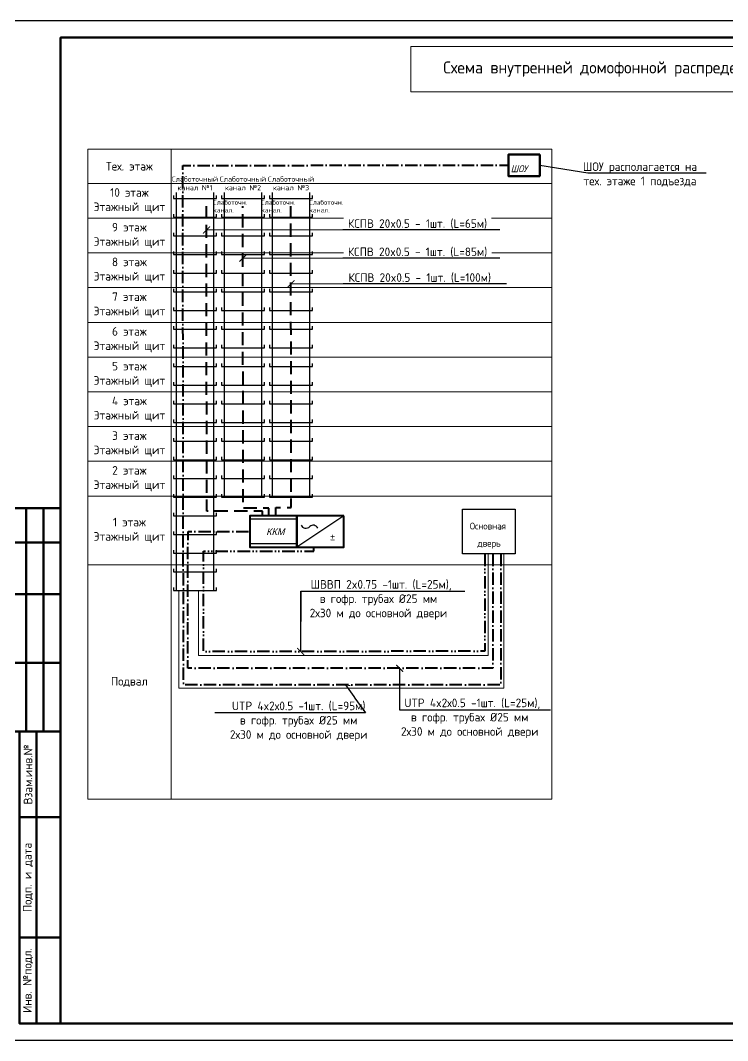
# Model space of a CAD drawing. Header units: millimetres. Extents: x -1818 to 2939, y -1518 to -220.
# Drawn here: x 1477.6 to 1683.4, y -516.9 to -219.9 of the extents above; entities that cross this region are included whole.
import ezdxf
from ezdxf import colors
from ezdxf.entities.mleader import LeaderData, LeaderLine
from ezdxf.math import Vec2, Vec3

# ---------------------------------------------------------------- set-up
doc = ezdxf.new("R2010")
doc.units = ezdxf.units.MM
for name, pattern in [('ACAD_ISO10W100', [18, 12, -3, 0, -3]), ('ACAD_ISO12W100', [21, 12, -3, 0, -3, 0, -3]), ('штриховая', [19.05, 12.7, -6.35])]:
    doc.linetypes.add(name, pattern=pattern)
for name, color, linetype, lineweight in [('(034) Оформление_0', 7, 'Continuous', 9), ('Домофония схемы', 7, 'Continuous', 40), ('Оборудование проектир.', 7, 'Continuous', 50)]:
    doc.layers.add(name, color=color, linetype=linetype, lineweight=lineweight)
for name, color, linetype in [('ВДРС', 7, 'Continuous'), ('Выноски и подписи', 7, 'Continuous'), ('Дополнительные схемы', 7, 'Continuous'), ('Планы', 7, 'Continuous')]:
    doc.layers.add(name, color=color, linetype=linetype)
doc.layers.add('ВЭ', color=7, linetype='Continuous', plot=False)
doc.styles.get("Standard").update_dxf_attribs({"font": 'GOST Common.ttf'})
doc.styles.add('ГОСТ', font='eckd_38.shx', dxfattribs={"oblique": 15, "height": 2.5})
doc.linetypes.add('Гофра Металлорукав ПНД-труба', pattern='A,0.25,-0.1,[133,ltypeshp.shx,S=0.1,R=0,X=-0.1,Y=0],-0.1,1', length=1.45)

# ---------------------------------------------------------------- blocks, each defined once
blk = doc.blocks.new('*T266')
at = {"layer": 'Defpoints', "color": 8, "linetype": 'ByBlock', "lineweight": 0, "transparency": 16777216}
for p, q in [((0, 0), (135.1, 0)), ((0, 0), (0, -189.26)), ((24.26, 0), (24.26, -189.26)), ((135.1, 0), (135.1, -189.26)), ((0, -10), (135.1, -10)), ((0, -20.11), (135.1, -20.11)), ((0, -30.23), (135.1, -30.23)), ((0, -40.34), (135.1, -40.34)), ((0, -50.45), (135.1, -50.45)), ((0, -60.57), (135.1, -60.57)), ((0, -70.68), (135.1, -70.68)), ((0, -80.79), (135.1, -80.79)), ((0, -90.9), (135.1, -90.9)), ((0, -101.02), (135.1, -101.02)), ((0, -121.02), (135.1, -121.02)), ((0, -189.26), (135.1, -189.26))]:
    blk.add_line(p, q, dxfattribs=at)
at = {"layer": 'Дополнительные схемы', "color": 0, "transparency": 16777216, "char_height": 2.5, "width": 24.2616, "attachment_point": 5}
for s, insert in [('Тех. этаж', (12.13, -5)), ('10 этаж Этажный щит', (12.13, -15.06)), ('9 этаж Этажный щит', (12.13, -25.17)), ('8 этаж Этажный щит', (12.13, -35.28)), ('7 этаж Этажный щит', (12.13, -45.4)), ('6 этаж Этажный щит', (12.13, -55.51)), ('5 этаж Этажный щит', (12.13, -65.62)), ('4 этаж Этажный щит', (12.13, -75.74)), ('3 этаж Этажный щит', (12.13, -85.85)), ('2 этаж Этажный щит', (12.13, -95.96)), ('1 этаж Этажный щит', (12.13, -111.02)), ('Подвал', (12.13, -155.14))]:
    blk.add_mtext(s, dxfattribs=dict(at, insert=insert))
blk = doc.blocks.new('*T235')
at = {"layer": '(034) Оформление_0', "color": 0, "lineweight": 50, "transparency": 16777216}
for p, q in [((0, 0), (0, 65)), ((0, 65), (20, 65)), ((5, 0), (5, 65)), ((10, 0), (10, 65)), ((15, 0), (15, 65)), ((20, 0), (20, 65)), ((5, 55), (20, 55)), ((5, 40), (20, 40)), ((5, 20), (20, 20)), ((0, 0), (20, 0))]:
    blk.add_line(p, q, dxfattribs=at)
at = {"layer": '(034) Оформление_0', "color": 0, "transparency": 16777216, "insert": (2.5, 2), "char_height": 2.5, "width": 61, "attachment_point": 4, "rotation": 90}
blk.add_mtext('Согласованно', dxfattribs=at)
blk = doc.blocks.new('*U234')
at = {"layer": '(034) Оформление_0', "lineweight": 60}
for p, q in [((13, 5), (13, 90)), ((20, 65), (8, 65)), ((20, 30), (8, 30))]:
    blk.add_line(p, q, dxfattribs=at)
at = {"layer": '(034) Оформление_0'}
blk.add_lwpolyline([(420, 297), (0, 297), (0, 0), (420, 0)], close=True, dxfattribs=at)
at = {"layer": '(034) Оформление_0', "lineweight": 60}
for points in [[(415, 5), (415, 292), (20, 292), (20, 5)], [(20, 90), (8, 90), (8, 5), (20, 5)]]:
    blk.add_lwpolyline(points, close=True, dxfattribs=at)
blk.add_blockref('*T235', (0, 90))
at = {"layer": '(034) Оформление_0', "char_height": 2.5, "attachment_point": 5, "rotation": 90}
for s, insert in [('Взам.инв.№', (10.5, 77.5)), ('Подп. и дата', (10.5, 47.5)), ('Инв. №подл.', (10.5, 17.5))]:
    blk.add_mtext(s, dxfattribs=dict(at, insert=insert))
blk = doc.blocks.new('*T251')
at = {"layer": 'Defpoints', "color": 8, "linetype": 'ByBlock', "lineweight": 0, "transparency": 16777216}
for p, q in [((0, 0), (169.77, 0)), ((0, 0), (0, -13.18)), ((169.77, 0), (169.77, -13.18)), ((0, -13.18), (169.77, -13.18))]:
    blk.add_line(p, q, dxfattribs=at)
at = {"color": 0, "transparency": 16777216, "insert": (84.89, -6.59), "char_height": 3.5, "width": 169.7742, "attachment_point": 5}
blk.add_mtext('{\\fGOST Common|b0|i0|c0;Схема внутренней домофонной распределительной сети 1-го подъезда', dxfattribs=at)
blk = doc.blocks.new('Домофония_ККМ')
at = {"layer": 'Домофония схемы', "linetype": 'Continuous', "ltscale": 5}
blk.add_lwpolyline([(13.67, 9.11), (0, 9.11), (0, 0), (13.67, 0)], close=True, dxfattribs=at)
at = {"layer": 'Дополнительные схемы', "linetype": 'Continuous', "ltscale": 5}
for p, q in [((13.67, 8.12), (0, 8.12)), ((13.67, 0.99), (0, 0.99))]:
    blk.add_line(p, q, dxfattribs=at)
at = {"layer": 'Выноски и подписи', "linetype": 'Continuous', "ltscale": 5, "insert": (4.72, 5.48), "char_height": 2, "attachment_point": 1, "style": 'ГОСТ'}
blk.add_mtext('ККМ', dxfattribs=at)
at = {"layer": 'Выноски и подписи', "oblique": 15, "flags": 3}
for tag, p in [('ID', (21.76, 4.5)), ('БАЗОВАЯ_РАСЦЕНКА', (21.37, 0.73)), ('ЕД.ИЗМ', (21.2, -2.79)), ('КОЛИЧЕСТВО', (21.37, -6.44))]:
    blk.add_attdef(tag, p, '', height=2.5, dxfattribs=at)
blk = doc.blocks.new('*U207')
at = {"layer": 'Домофония схемы', "linetype": 'Continuous', "ltscale": 5}
blk.add_lwpolyline([(13.67, 9.11), (0, 9.11), (0, 0), (13.67, 0)], close=True, dxfattribs=at)
at = {"layer": 'Дополнительные схемы', "linetype": 'Continuous', "ltscale": 5}
blk.add_line((13.67, 9.11), (0, 0), dxfattribs=at)
for centre, radius, start, end in [((2.6, 6.99), 1.5, 201.9645, 318.3794), ((4.71, 4.88), 1.49, 25.7546, 131.4487)]:
    blk.add_arc(centre, radius, start, end, dxfattribs=at)
at = {"oblique": 15, "flags": 3}
for tag, p in [('ID', (19.66, 6.96)), ('БАЗОВАЯ_РАСЦЕНКА', (19.32, 3.48)), ('ЕД.ИЗМ', (19.11, 0.09)), ('КОЛИЧЕСТВО', (18.94, -3.35))]:
    blk.add_attdef(tag, p, '', height=2.5, dxfattribs=at)
at = {"layer": 'Выноски и подписи', "linetype": 'Continuous', "ltscale": 5, "insert": (9.59, 4.06), "char_height": 2.5, "width": 3.02, "attachment_point": 1}
blk.add_mtext('%%P', dxfattribs=at)
blk = doc.blocks.new('*U214')
at = {"layer": 'ВДРС', "linetype": 'Continuous'}
for points in [[(-10.78, -97.48), (-10.78, 0)], [(1, 0), (1, -97.48)], [(-11.78, -0.92), (-11.78, -1.92), (2, -1.92), (2, -0.92)], [(-11.78, -6.89), (-11.78, -7.89), (2, -7.89), (2, -6.89)], [(-11.78, -12.86), (-11.78, -13.86), (2, -13.86), (2, -12.86)], [(-11.78, -18.84), (-11.78, -19.84), (2, -19.84), (2, -18.84)], [(-11.78, -24.81), (-11.78, -25.81), (2, -25.81), (2, -24.81)], [(-11.78, -30.78), (-11.78, -31.78), (2, -31.78), (2, -30.78)], [(-11.78, -36.75), (-11.78, -37.75), (2, -37.75), (2, -36.75)], [(-11.78, -42.73), (-11.78, -43.73), (2, -43.73), (2, -42.73)], [(-11.78, -48.7), (-11.78, -49.7), (2, -49.7), (2, -48.7)], [(-11.78, -54.67), (-11.78, -55.67), (2, -55.67), (2, -54.67)], [(-11.78, -60.65), (-11.78, -61.65), (2, -61.65), (2, -60.65)], [(-11.78, -66.62), (-11.78, -67.62), (2, -67.62), (2, -66.62)], [(-11.78, -72.59), (-11.78, -73.59), (2, -73.59), (2, -72.59)], [(-11.78, -78.56), (-11.78, -79.56), (2, -79.56), (2, -78.56)], [(-11.78, -84.54), (-11.78, -85.54), (2, -85.54), (2, -84.54)], [(-11.78, -90.51), (-11.78, -91.51), (2, -91.51), (2, -90.51)], [(-11.78, -96.48), (-11.78, -97.48), (2, -97.48), (2, -96.48)]]:
    blk.add_lwpolyline(points, dxfattribs=at)
at = {"layer": 'Выноски и подписи', "insert": (0.96, -2.4), "char_height": 1.5, "attachment_point": 1}
blk.add_mtext_dynamic_manual_height_columns('Слаботочн.\\Pканал.', width=7.9565, gutter_width=12.5, heights=[0], dxfattribs=at)
blk = doc.blocks.new('*U215')
at = {"layer": 'Оборудование проектир.', "color": 252}
blk.add_lwpolyline([(9.13, 6.26), (0, 6.26), (0, 0), (9.13, 0)], close=True, dxfattribs=at)
at = {"oblique": 15, "flags": 8}
blk.add_attdef('НАИМЕНОВАНИЕ_ШКАФА', (0.65, 1.13), '', height=2, dxfattribs=at)
blk = doc.blocks.new('_None')
blk = doc.blocks.new('*U216')
at = {"layer": 'ВДРС', "linetype": 'Continuous'}
for points in [[(-10.78, -127.35), (-10.78, 0)], [(1, 0), (1, -127.35)], [(-11.78, -0.92), (-11.78, -1.92), (2, -1.92), (2, -0.92)], [(-11.78, -6.89), (-11.78, -7.89), (2, -7.89), (2, -6.89)], [(-11.78, -12.86), (-11.78, -13.86), (2, -13.86), (2, -12.86)], [(-11.78, -18.84), (-11.78, -19.84), (2, -19.84), (2, -18.84)], [(-11.78, -24.81), (-11.78, -25.81), (2, -25.81), (2, -24.81)], [(-11.78, -30.78), (-11.78, -31.78), (2, -31.78), (2, -30.78)], [(-11.78, -36.75), (-11.78, -37.75), (2, -37.75), (2, -36.75)], [(-11.78, -42.73), (-11.78, -43.73), (2, -43.73), (2, -42.73)], [(-11.78, -48.7), (-11.78, -49.7), (2, -49.7), (2, -48.7)], [(-11.78, -54.67), (-11.78, -55.67), (2, -55.67), (2, -54.67)], [(-11.78, -60.65), (-11.78, -61.65), (2, -61.65), (2, -60.65)], [(-11.78, -66.62), (-11.78, -67.62), (2, -67.62), (2, -66.62)], [(-11.78, -72.59), (-11.78, -73.59), (2, -73.59), (2, -72.59)], [(-11.78, -78.56), (-11.78, -79.56), (2, -79.56), (2, -78.56)], [(-11.78, -84.54), (-11.78, -85.54), (2, -85.54), (2, -84.54)], [(-11.78, -90.51), (-11.78, -91.51), (2, -91.51), (2, -90.51)], [(-11.78, -96.48), (-11.78, -97.48), (2, -97.48), (2, -96.48)], [(-11.78, -102.46), (-11.78, -103.46), (2, -103.46), (2, -102.46)], [(-11.78, -108.43), (-11.78, -109.43), (2, -109.43), (2, -108.43)], [(-11.78, -114.4), (-11.78, -115.4), (2, -115.4), (2, -114.4)], [(-11.78, -120.37), (-11.78, -121.37), (2, -121.37), (2, -120.37)], [(-11.78, -126.35), (-11.78, -127.35), (2, -127.35), (2, -126.35)]]:
    blk.add_lwpolyline(points, dxfattribs=at)
at = {"layer": 'Выноски и подписи', "insert": (0.96, -2.4), "char_height": 1.5, "attachment_point": 1}
blk.add_mtext_dynamic_manual_height_columns('Слаботочн.\\Pканал.', width=7.9565, gutter_width=12.5, heights=[0], dxfattribs=at)
blk = doc.blocks.new('*U217')
at = {"layer": 'ВДРС', "linetype": 'Continuous'}
for points in [[(-10.78, -97.48), (-10.78, 0)], [(1, 0), (1, -97.48)], [(-11.78, -0.92), (-11.78, -1.92), (2, -1.92), (2, -0.92)], [(-11.78, -6.89), (-11.78, -7.89), (2, -7.89), (2, -6.89)], [(-11.78, -12.86), (-11.78, -13.86), (2, -13.86), (2, -12.86)], [(-11.78, -18.84), (-11.78, -19.84), (2, -19.84), (2, -18.84)], [(-11.78, -24.81), (-11.78, -25.81), (2, -25.81), (2, -24.81)], [(-11.78, -30.78), (-11.78, -31.78), (2, -31.78), (2, -30.78)], [(-11.78, -36.75), (-11.78, -37.75), (2, -37.75), (2, -36.75)], [(-11.78, -42.73), (-11.78, -43.73), (2, -43.73), (2, -42.73)], [(-11.78, -48.7), (-11.78, -49.7), (2, -49.7), (2, -48.7)], [(-11.78, -54.67), (-11.78, -55.67), (2, -55.67), (2, -54.67)], [(-11.78, -60.65), (-11.78, -61.65), (2, -61.65), (2, -60.65)], [(-11.78, -66.62), (-11.78, -67.62), (2, -67.62), (2, -66.62)], [(-11.78, -72.59), (-11.78, -73.59), (2, -73.59), (2, -72.59)], [(-11.78, -78.56), (-11.78, -79.56), (2, -79.56), (2, -78.56)], [(-11.78, -84.54), (-11.78, -85.54), (2, -85.54), (2, -84.54)], [(-11.78, -90.51), (-11.78, -91.51), (2, -91.51), (2, -90.51)], [(-11.78, -96.48), (-11.78, -97.48), (2, -97.48), (2, -96.48)]]:
    blk.add_lwpolyline(points, dxfattribs=at)
at = {"layer": 'Выноски и подписи', "insert": (0.96, -2.4), "char_height": 1.5, "attachment_point": 1}
blk.add_mtext_dynamic_manual_height_columns('Слаботочн.\\Pканал.', width=7.9565, gutter_width=12.5, heights=[0], dxfattribs=at)
blk = doc.blocks.new('_ArchTick')
at = {"color": 0, "const_width": 0.15}
blk.add_lwpolyline([(-0.5, -0.5), (0.5, 0.5)], dxfattribs=at)

msp = doc.modelspace()

# ---------------------------------------------------------------- linework, layer by layer
at = {"layer": 'ВЭ'}
msp.add_lwpolyline([(1469.28, -219.91), (1889.28, -219.91), (1889.28, -516.91), (1469.28, -516.91)], close=True, dxfattribs=at)
at = {"layer": 'Домофония схемы', "color": 3, "linetype": 'ACAD_ISO10W100', "ltscale": 0.3, "flags": 128}
for points in [[(1617.42, -375.17), (1617.42, -413.34), (1525.04, -413.34), (1524.83, -262.13), (1619.42, -262.05)], [(1615.13, -375.17), (1615.13, -408.51), (1526.26, -408.51), (1526.36, -368.73), (1544.39, -368.73)]]:
    msp.add_lwpolyline(points, dxfattribs=at)
at = {"layer": 'Домофония схемы', "color": 5, "linetype": 'штриховая', "ltscale": 0.3, "flags": 128}
for points in [[(1548.02, -364.14), (1548.02, -362.82), (1531.82, -362.82), (1531.73, -274.02)], [(1549.88, -364.13), (1549.88, -361.95), (1542.4, -361.95), (1542.32, -274.02)], [(1551.91, -364.13), (1551.91, -361.72), (1556.39, -361.72), (1556.3, -274.02)]]:
    msp.add_lwpolyline(points, dxfattribs=at)
at = {"layer": 'Домофония схемы', "lineweight": 25}
msp.add_lwpolyline([(1606.21, -362.21), (1621.62, -362.21), (1621.62, -375.17), (1606.21, -375.17)], close=True, dxfattribs=at)
at = {"layer": 'Домофония схемы', "color": 6, "linetype": 'ACAD_ISO12W100', "ltscale": 0.3, "flags": 128}
msp.add_lwpolyline([(1612.74, -375.17), (1612.74, -403.54), (1530.86, -403.67), (1530.83, -374.4), (1562.94, -374.41), (1562.94, -373.24), (1562.94, -373.24)], dxfattribs=at)
at = {"layer": 'Домофония схемы', "linetype": 'Гофра Металлорукав ПНД-труба', "lineweight": 20, "ltscale": 4, "flags": 128}
for points in [[(1523.68, -385.91), (1523.68, -414.27), (1618.25, -414.27), (1618.25, -375.17)], [(1529.37, -385.91), (1529.37, -404.79), (1613.7, -404.79), (1613.7, -375.17)]]:
    msp.add_lwpolyline(points, dxfattribs=at)

# ---------------------------------------------------------------- block references
at = {"layer": '(034) Оформление_0'}
msp.add_blockref('*U234', (1469.28, -516.91), dxfattribs=at)
for name, p in [('*T251', (1591.22, -227.49)), ('*T266', (1497.15, -257.36)), ('Домофония_ККМ', (1544.39, -373.24))]:
    msp.add_blockref(name, p)
msp.add_blockref('*U215', (1619.63, -265.22)).add_auto_attribs({'НАИМЕНОВАНИЕ_ШКАФА': 'ШОУ'})
at = {"layer": 'Дополнительные схемы', "xscale": 0.9102198520583572, "yscale": 0.9102198520583572, "zscale": 0.9102198520583572}
for name, p in [('*U216', (1532.83, -270)), ('*U214', (1546.81, -270)), ('*U217', (1560.8, -270))]:
    msp.add_blockref(name, p, dxfattribs=at)
at = {"layer": 'Планы'}
msp.add_blockref('*U207', (1558.06, -373.24), dxfattribs=at)

# ---------------------------------------------------------------- texts
at = {"layer": 'Выноски и подписи', "char_height": 1.5, "attachment_point": 5}
for s, insert in [('Слаботочный\\Pканал №1', (1528.37, -267.36)), ('Слаботочный\\Pканал №2', (1542.36, -267.36)), ('Слаботочный\\Pканал №3', (1556.35, -267.36))]:
    msp.add_mtext(s, dxfattribs=dict(at, insert=insert))
at = {"layer": 'Выноски и подписи', "insert": (1606.21, -366.12), "char_height": 2, "attachment_point": 1, "line_spacing_factor": 1.5}
msp.add_mtext_dynamic_manual_height_columns('\\pi2.20048;Основная \\P\\pi4.40048;дверь', width=15.401, gutter_width=23.82, heights=[0], dxfattribs=at)

# ---------------------------------------------------------------- leaders
at = {"layer": 'Выноски и подписи'}
ml = msp.add_multileader_mtext('Standard', dxfattribs=at)
ml.set_content('ШОУ располагается на тех. этаже 1 подъезда', color=256)
ml.set_leader_properties()
ml.set_arrow_properties(name='NONE')
ml.build(insert=Vec2(0, 0))
ml.multileader.update_dxf_attribs({"text_left_attachment_type": 6, "text_right_attachment_type": 6, "dogleg_length": 0, "arrow_head_size": 0.18})
ctx = ml.context
ctx.base_point, ctx.char_height, ctx.arrow_head_size, ctx.landing_gap_size, ctx.plane_origin = Vec3(1642.75, -264.24), 2.5, 0.18, 0, Vec3(1625.72, -254.11)
ctx.left_attachment, ctx.right_attachment, ctx.text_align_type = 6, 6, 1
notes = []
notes.append((ctx, [(0, (1, 1, 0), (1642.75, -264.24), (1, 0), 0, [(0, [(1628.76, -262.09)], 0, [])])]))
ctx.mtext.insert, ctx.mtext.width, ctx.mtext.defined_height, ctx.mtext.alignment, ctx.mtext.flow_direction = Vec3(1657.93, -261.24), 34.0886, 11.09, 2, 5
for ctx, leaders in notes:
    for number, flags, end, landing, length, lines in leaders:
        leader = LeaderData()
        leader.index, (leader.has_last_leader_line, leader.has_dogleg_vector, leader.attachment_direction) = number, flags
        leader.last_leader_point, leader.dogleg_vector, leader.dogleg_length = Vec3(end), Vec3(landing), length
        for number, points, colour, breaks in lines:
            line = LeaderLine()
            line.index, line.vertices, line.color, line.breaks = number, Vec3.list(points), colors.encode_raw_color(colour), breaks
            leader.lines.append(line)
        ctx.leaders.append(leader)

# ---------------------------------------------------------------- next in the draw order: leaders
at = {"layer": 'Выноски и подписи', "linetype": 'Continuous', "ltscale": 5}
ml = msp.add_multileader_mtext('Standard', dxfattribs=at)
ml.set_content('КСПВ 20x0.5 - 1шт. (L=65м)', color=256)
ml.set_leader_properties()
ml.set_arrow_properties(name='ARCHTICK')
ml.build(insert=Vec2(0, 0))
ml.multileader.update_dxf_attribs({"text_left_attachment_type": 6, "text_right_attachment_type": 6, "dogleg_length": 2, "arrow_head_size": 2})
ctx = ml.context
ctx.base_point, ctx.char_height, ctx.arrow_head_size, ctx.landing_gap_size, ctx.plane_origin = Vec3(1573.46, -280.8), 2.5, 2, 0, Vec3(1673.05, -308.34)
ctx.left_attachment, ctx.right_attachment, ctx.text_align_type = 6, 6, 1
notes = []
notes.append((ctx, [(1, (1, 1, 0), (1571.46, -280.8), (1, 0), 2, [(0, [(1531.73, -280.91)], 0, [])])]))
ctx.mtext.insert, ctx.mtext.alignment, ctx.mtext.flow_direction = Vec3(1593.17, -277.8), 2, 5
ctx.mtext.has_bg_fill, ctx.mtext.bg_color, ctx.mtext.bg_scale_factor, ctx.mtext.bg_transparency, ctx.mtext.use_window_bg_color = 1, -1027028792, 1.5, 0, 1
ml = msp.add_multileader_mtext('Standard', dxfattribs=at)
ml.set_content(' ШВВП 2x0.75 -1шт. (L=25м),\\Pв гофр. трубах {\\fGOST Common|b0|i0|c0|p34;%%C}25 мм \\P2х30 м до основной двери', color=256)
ml.set_leader_properties()
ml.set_arrow_properties(name='ARCHTICK')
ml.build(insert=Vec2(0, 0))
ml.multileader.update_dxf_attribs({"text_left_attachment_type": 6, "text_right_attachment_type": 6, "dogleg_length": 2, "arrow_head_size": 2})
ctx = ml.context
ctx.base_point, ctx.char_height, ctx.arrow_head_size, ctx.landing_gap_size, ctx.plane_origin = Vec3(1561.15, -386.09), 2.5, 2, 0, Vec3(1640.04, -386.95)
ctx.left_attachment, ctx.right_attachment, ctx.text_align_type = 6, 6, 1
notes.append((ctx, [(1, (1, 1, 0), (1559.15, -386.09), (1, 0), 2, [(0, [(1559.15, -403.63)], 0, [])])]))
ctx.mtext.insert, ctx.mtext.alignment, ctx.mtext.flow_direction = Vec3(1581.8, -382.84), 2, 5
ctx.mtext.has_bg_fill, ctx.mtext.bg_color, ctx.mtext.bg_scale_factor, ctx.mtext.bg_transparency, ctx.mtext.use_window_bg_color = 1, -1027028792, 1.5, 0, 1
for ctx, leaders in notes:
    for number, flags, end, landing, length, lines in leaders:
        leader = LeaderData()
        leader.index, (leader.has_last_leader_line, leader.has_dogleg_vector, leader.attachment_direction) = number, flags
        leader.last_leader_point, leader.dogleg_vector, leader.dogleg_length = Vec3(end), Vec3(landing), length
        for number, points, colour, breaks in lines:
            line = LeaderLine()
            line.index, line.vertices, line.color, line.breaks = number, Vec3.list(points), colors.encode_raw_color(colour), breaks
            leader.lines.append(line)
        ctx.leaders.append(leader)

# ---------------------------------------------------------------- next in the draw order: leaders
ml = msp.add_multileader_mtext('Standard', dxfattribs=at)
ml.set_content('КСПВ 20x0.5 - 1шт. (L=85м)', color=256)
ml.set_leader_properties()
ml.set_arrow_properties(name='ARCHTICK')
ml.build(insert=Vec2(0, 0))
ml.multileader.update_dxf_attribs({"text_left_attachment_type": 6, "text_right_attachment_type": 6, "dogleg_length": 2, "arrow_head_size": 2})
ctx = ml.context
ctx.base_point, ctx.char_height, ctx.arrow_head_size, ctx.landing_gap_size, ctx.plane_origin = Vec3(1573.47, -289.03), 2.5, 2, 0, Vec3(1673.07, -316.57)
ctx.left_attachment, ctx.right_attachment, ctx.text_align_type = 6, 6, 1
notes = []
notes.append((ctx, [(1, (1, 1, 0), (1571.47, -289.03), (1, 0), 2, [(0, [(1542.33, -289.11)], 0, [])])]))
ctx.mtext.insert, ctx.mtext.alignment, ctx.mtext.flow_direction = Vec3(1593.18, -286.03), 2, 5
ctx.mtext.has_bg_fill, ctx.mtext.bg_color, ctx.mtext.bg_scale_factor, ctx.mtext.bg_transparency, ctx.mtext.use_window_bg_color = 1, -1027028792, 1.5, 0, 1
ml = msp.add_multileader_mtext('Standard', dxfattribs=at)
ml.set_content(' UTP 4x2х0.5 -1шт. (L=25м),\\Pв гофр. трубах {\\fGOST Common|b0|i0|c0|p34;%%C}25 мм \\P2х30 м до основной двери', color=256)
ml.set_leader_properties()
ml.set_arrow_properties(name='ARCHTICK')
ml.build(insert=Vec2(0, 0))
ml.multileader.update_dxf_attribs({"text_left_attachment_type": 6, "text_right_attachment_type": 6, "dogleg_length": 0, "arrow_head_size": 2})
ctx = ml.context
ctx.base_point, ctx.char_height, ctx.arrow_head_size, ctx.landing_gap_size, ctx.plane_origin = Vec3(1587.96, -420.59), 2.5, 2, 0, Vec3(1645.94, -420.06)
ctx.left_attachment, ctx.right_attachment, ctx.text_align_type = 6, 6, 1
notes.append((ctx, [(1, (1, 1, 0), (1587.96, -420.59), (1, 0), 0, [(0, [(1587.96, -408.51)], 0, [])])]))
ctx.mtext.insert, ctx.mtext.alignment, ctx.mtext.flow_direction = Vec3(1608.36, -417.34), 2, 5
ctx.mtext.has_bg_fill, ctx.mtext.bg_color, ctx.mtext.bg_scale_factor, ctx.mtext.bg_transparency, ctx.mtext.use_window_bg_color = 1, -1027028792, 1.5, 0, 1
ml = msp.add_multileader_mtext('Standard', dxfattribs=at)
ml.set_content('UTP 4x2х0.5 -1шт. (L=95м)\\Pв гофр. трубах {\\fGOST Common|b0|i0|c0|p34;%%C}25 мм \\P2х30 м до основной двери', color=256)
ml.set_leader_properties()
ml.set_arrow_properties(name='ARCHTICK')
ml.build(insert=Vec2(0, 0))
ml.multileader.update_dxf_attribs({"text_left_attachment_type": 6, "text_right_attachment_type": 6, "dogleg_length": 0, "arrow_head_size": 2})
ctx = ml.context
ctx.base_point, ctx.char_height, ctx.arrow_head_size, ctx.landing_gap_size, ctx.plane_origin = Vec3(1539.16, -421.47), 2.5, 2, 0, Vec3(1481.18, -420.93)
ctx.left_attachment, ctx.right_attachment, ctx.text_align_type = 6, 6, 1
notes.append((ctx, [(0, (1, 1, 0), (1577.98, -421.47), (-1, 0), 0, [(0, [(1572.19, -413.34)], 0, [])])]))
ctx.mtext.insert, ctx.mtext.alignment, ctx.mtext.flow_direction = Vec3(1558.57, -418.22), 2, 5
ctx.mtext.has_bg_fill, ctx.mtext.bg_color, ctx.mtext.bg_scale_factor, ctx.mtext.bg_transparency, ctx.mtext.use_window_bg_color = 1, -1027028792, 1.5, 0, 1
for ctx, leaders in notes:
    for number, flags, end, landing, length, lines in leaders:
        leader = LeaderData()
        leader.index, (leader.has_last_leader_line, leader.has_dogleg_vector, leader.attachment_direction) = number, flags
        leader.last_leader_point, leader.dogleg_vector, leader.dogleg_length = Vec3(end), Vec3(landing), length
        for number, points, colour, breaks in lines:
            line = LeaderLine()
            line.index, line.vertices, line.color, line.breaks = number, Vec3.list(points), colors.encode_raw_color(colour), breaks
            leader.lines.append(line)
        ctx.leaders.append(leader)

# ---------------------------------------------------------------- next in the draw order: leaders
ml = msp.add_multileader_mtext('Standard', dxfattribs=at)
ml.set_content('КСПВ 20x0.5 - 1шт. (L=100м)', color=256)
ml.set_leader_properties()
ml.set_arrow_properties(name='ARCHTICK')
ml.build(insert=Vec2(0, 0))
ml.multileader.update_dxf_attribs({"text_left_attachment_type": 6, "text_right_attachment_type": 6, "dogleg_length": 2, "arrow_head_size": 2})
ctx = ml.context
ctx.base_point, ctx.char_height, ctx.arrow_head_size, ctx.landing_gap_size, ctx.plane_origin = Vec3(1573.48, -296.52), 2.5, 2, 0, Vec3(1673.07, -324.06)
ctx.left_attachment, ctx.right_attachment, ctx.text_align_type = 6, 6, 1
notes = []
notes.append((ctx, [(1, (1, 1, 0), (1571.48, -296.52), (1, 0), 2, [(0, [(1556.33, -296.58)], 0, [])])]))
ctx.mtext.insert, ctx.mtext.alignment, ctx.mtext.flow_direction = Vec3(1593.81, -293.52), 2, 5
ctx.mtext.has_bg_fill, ctx.mtext.bg_color, ctx.mtext.bg_scale_factor, ctx.mtext.bg_transparency, ctx.mtext.use_window_bg_color = 1, -1027028792, 1.5, 0, 1
for ctx, leaders in notes:
    for number, flags, end, landing, length, lines in leaders:
        leader = LeaderData()
        leader.index, (leader.has_last_leader_line, leader.has_dogleg_vector, leader.attachment_direction) = number, flags
        leader.last_leader_point, leader.dogleg_vector, leader.dogleg_length = Vec3(end), Vec3(landing), length
        for number, points, colour, breaks in lines:
            line = LeaderLine()
            line.index, line.vertices, line.color, line.breaks = number, Vec3.list(points), colors.encode_raw_color(colour), breaks
            leader.lines.append(line)
        ctx.leaders.append(leader)

doc.saveas('drawing.dxf')
